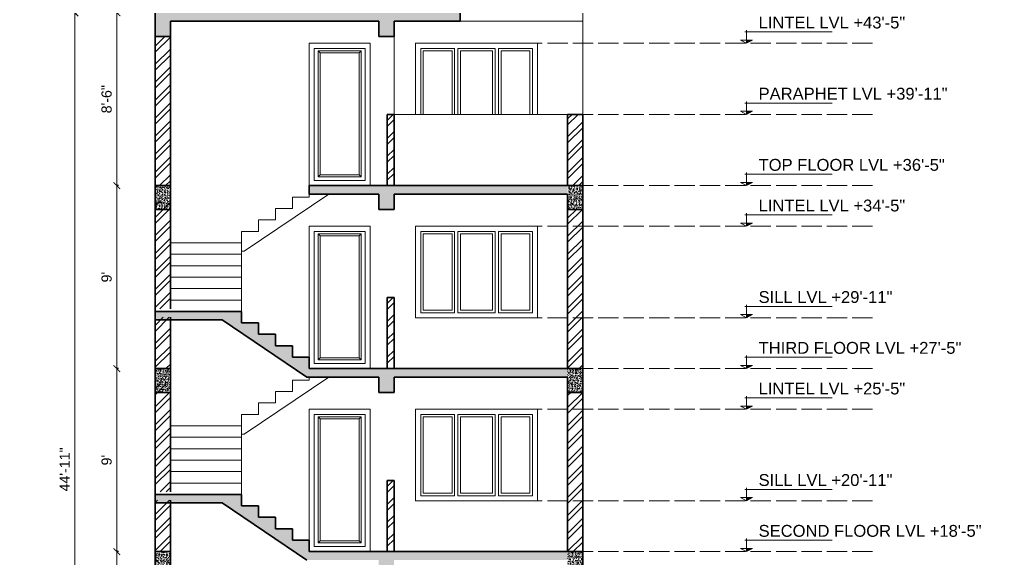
# Model space of a CAD drawing. Header units: inches. Extents: x -12071822 to 12321209, y -1222525 to 1319227.
# Drawn here: x 130683 to 131261, y 36501 to 36819 of the extents above; entities that cross this region are included whole.
import ezdxf

# ---------------------------------------------------------------- set-up
doc = ezdxf.new("R2010")
doc.units = ezdxf.units.IN
doc.header["$MEASUREMENT"] = 0
doc.header["$PDMODE"] = 35
doc.linetypes.add('ACAD_ISO02W100', pattern=[15, 12, -3])
for name, color, linetype, lineweight in [('elevation', 181, 'Continuous', 20), ('Hatch', 9, 'Continuous', 9), ('Hidden', 254, 'ACAD_ISO02W100', 15), ('SITE BOUNDARY', 1, 'Continuous', 30), ('TEXT', 255, 'Continuous', 35), ('Walls', 11, 'Continuous', 35), ('Windows', 151, 'Continuous', 15)]:
    doc.layers.add(name, color=color, linetype=linetype, lineweight=lineweight)
doc.styles.get("Standard").update_dxf_attribs({"font": 'arial.ttf'})
doc.dimstyles.get("Standard").update_dxf_attribs({"dimtxt": 6, "dimasz": 4, "dimexe": 0, "dimexo": 6, "dimgap": 3, "dimtad": 1, "dimdec": 0, "dimzin": 0, "dimdsep": 46, "dimlunit": 4, "dimtxsty": 'Standard', "dimblk": 'ARCHTICK', "dimcen": 0.09, "dimdle": 3, "dimclrd": 256, "dimadec": 0, "dimazin": 0, "dimtfac": 1, "dimtdec": 0, "dimtofl": 0, "dimtmove": 0, "dimatfit": 3, "dimfxl": 1, "dimfxlon": 1, "dimtolj": 1, "dimtzin": 0, "dimlwd": -1, "dimarcsym": 0})
pattern_1 = [(45, (-6995.8255, 231.183), (-5.30330086, 5.30330086), []), (45, (-6992.29, 231.183), (-5.30330086, 5.30330086), [])]
pattern_2 = [(45, (-6995.8255, 236.183), (-5.30330086, 5.30330086), []), (45, (-6992.29, 236.183), (-5.30330086, 5.30330086), [])]
pattern_3 = [(45, (-6995.8255, 241.183), (-5.30330086, 5.30330086), []), (45, (-6992.29, 241.183), (-5.30330086, 5.30330086), [])]
pattern_4 = [(50, (-6995.8255, 241.183), (2.151780548, -0.188256405), [0.225, -2.475]), (355, (-6995.8255, 241.183), (-0.416254, 2.2565764), [0.18, -1.98]), (100.4514445, (-6995.6462, 241.1673), (1.73552654, 2.068319973), [0.191220576, -2.103426336]), (46.1842, (-6995.8255, 241.783), (3.20172399, -0.49655784), [0.3375, -3.7125]), (96.6356355, (-6995.5587, 241.7416), (2.80398584, 2.9223558), [0.286831026, -3.15514128]), (351.184164, (-6995.8255, 241.783), (2.803985835, 2.9223558), [0.27, -2.97]), (21, (-6995.5255, 241.633), (1.790721156, -1.207856672), [0.225, -2.475]), (326, (-6995.5255, 241.633), (0.729945996, 2.175450135), [0.18, -1.98]), (71.4514447, (-6995.3763, 241.5323), (2.52066713, 0.967593458), [0.19122057, -2.103426336]), (37.5, (-6995.8255, 241.18296), (0.036479566, 0.9986815615), [0, -1.956, 0, -2.01, 0, -1.9875]), (7.5, (-6995.8255, 241.183), (0.789208612, 1.183235136), [0, -1.146, 0, -1.911, 0, -0.7575]), (327.5, (-6996.4945, 241.18296), (1.6014673085, -0.067664615), [0, -0.75, 0, -2.34, 0, -3.105]), (317.5, (-6996.7945, 241.183), (1.749558508, 0.300314947), [0, -0.975, 0, -1.554, 0, -2.205])]
pattern_5 = [(50, (-6995.8255, 236.183), (2.151780548, -0.188256405), [0.225, -2.475]), (355, (-6995.8255, 236.183), (-0.416254, 2.2565764), [0.18, -1.98]), (100.4514445, (-6995.6462, 236.1673), (1.73552654, 2.068319973), [0.191220576, -2.103426336]), (46.1842, (-6995.8255, 236.783), (3.20172399, -0.49655784), [0.3375, -3.7125]), (96.6356355, (-6995.5587, 236.7416), (2.80398584, 2.9223558), [0.286831026, -3.15514128]), (351.184164, (-6995.8255, 236.783), (2.803985835, 2.9223558), [0.27, -2.97]), (21, (-6995.5255, 236.633), (1.790721156, -1.207856672), [0.225, -2.475]), (326, (-6995.5255, 236.633), (0.729945996, 2.175450135), [0.18, -1.98]), (71.4514447, (-6995.3763, 236.5323), (2.52066713, 0.967593458), [0.19122057, -2.103426336]), (37.5, (-6995.8255, 236.18296), (0.036479566, 0.9986815615), [0, -1.956, 0, -2.01, 0, -1.9875]), (7.5, (-6995.8255, 236.183), (0.789208612, 1.183235136), [0, -1.146, 0, -1.911, 0, -0.7575]), (327.5, (-6996.4945, 236.18296), (1.6014673085, -0.067664615), [0, -0.75, 0, -2.34, 0, -3.105]), (317.5, (-6996.7945, 236.183), (1.749558508, 0.300314947), [0, -0.975, 0, -1.554, 0, -2.205])]
pattern_6 = [(50, (-6995.8255, 231.183), (2.151780548, -0.188256405), [0.225, -2.475]), (355, (-6995.8255, 231.183), (-0.416254, 2.2565764), [0.18, -1.98]), (100.4514445, (-6995.6462, 231.1673), (1.73552654, 2.068319973), [0.191220576, -2.103426336]), (46.1842, (-6995.8255, 231.783), (3.20172399, -0.49655784), [0.3375, -3.7125]), (96.6356355, (-6995.5587, 231.7416), (2.80398584, 2.9223558), [0.286831026, -3.15514128]), (351.184164, (-6995.8255, 231.783), (2.803985835, 2.9223558), [0.27, -2.97]), (21, (-6995.5255, 231.633), (1.790721156, -1.207856672), [0.225, -2.475]), (326, (-6995.5255, 231.633), (0.729945996, 2.175450135), [0.18, -1.98]), (71.4514447, (-6995.3763, 231.5323), (2.52066713, 0.967593458), [0.19122057, -2.103426336]), (37.5, (-6995.8255, 231.18296), (0.036479566, 0.9986815615), [0, -1.956, 0, -2.01, 0, -1.9875]), (7.5, (-6995.8255, 231.183), (0.789208612, 1.183235136), [0, -1.146, 0, -1.911, 0, -0.7575]), (327.5, (-6996.4945, 231.18296), (1.6014673085, -0.067664615), [0, -0.75, 0, -2.34, 0, -3.105]), (317.5, (-6996.7945, 231.183), (1.749558508, 0.300314947), [0, -0.975, 0, -1.554, 0, -2.205])]
pattern_7 = [(50, (-5770.1396, 246.183), (2.151780548, -0.188256405), [0.225, -2.475]), (355, (-5770.1396, 246.183), (-0.416254, 2.2565764), [0.18, -1.98]), (100.4514445, (-5769.9603, 246.1673), (1.73552654, 2.068319973), [0.191220576, -2.103426336]), (46.1842, (-5770.1396, 246.783), (3.20172399, -0.49655784), [0.3375, -3.7125]), (96.6356355, (-5769.8728, 246.7416), (2.80398584, 2.9223558), [0.286831026, -3.15514128]), (351.184164, (-5770.1396, 246.783), (2.803985835, 2.9223558), [0.27, -2.97]), (21, (-5769.8396, 246.633), (1.790721156, -1.207856672), [0.225, -2.475]), (326, (-5769.8396, 246.633), (0.729945996, 2.175450135), [0.18, -1.98]), (71.4514447, (-5769.6903, 246.5323), (2.52066713, 0.967593458), [0.19122057, -2.103426336]), (37.5, (-5770.1396, 246.18296), (0.036479566, 0.9986815615), [0, -1.956, 0, -2.01, 0, -1.9875]), (7.5, (-5770.1396, 246.183), (0.789208612, 1.183235136), [0, -1.146, 0, -1.911, 0, -0.7575]), (327.5, (-5770.8086, 246.18296), (1.6014673085, -0.067664615), [0, -0.75, 0, -2.34, 0, -3.105]), (317.5, (-5771.1086, 246.183), (1.749558508, 0.300314947), [0, -0.975, 0, -1.554, 0, -2.205])]

# ---------------------------------------------------------------- blocks, each defined once
blk = doc.blocks.new('_ArchTick')
at = {"color": 0, "linetype": 'ByBlock', "const_width": 0.15}
blk.add_lwpolyline([(-0.5, -0.5), (0.5, 0.5)], dxfattribs=at)
blk = doc.blocks.new('*D318')
at = {"layer": 'Defpoints', "color": 0, "transparency": 16777216}
for p in [(130740.74, 36505.14), (130763.35, 36505.14), (130763.35, 36397.14)]:
    blk.add_point(p, dxfattribs=at)
at = {"layer": 'Windows', "transparency": 16777216}
blk.add_line((130740.74, 36394.14), (130740.74, 36508.14), dxfattribs=at)
at = {"layer": 'Windows', "color": 0, "lineweight": -2, "transparency": 16777216}
for p, q in [((130741.74, 36505.14), (130740.74, 36505.14)), ((130741.74, 36397.14), (130740.74, 36397.14))]:
    blk.add_line(p, q, dxfattribs=at)
at = {"layer": 'Windows', "transparency": 16777216, "xscale": 4, "yscale": 4, "zscale": 4}
for p, rotation in [((130740.74, 36505.14), 90), ((130740.74, 36397.14), 270)]:
    blk.add_blockref('_ArchTick', p, dxfattribs=dict(at, rotation=rotation))
at = {"layer": 'Windows', "color": 0, "transparency": 16777216, "insert": (130734.68, 36451.14), "char_height": 6, "attachment_point": 5, "rotation": 90}
blk.add_mtext("\\A1;9'", dxfattribs=at)
blk = doc.blocks.new('*D319')
at = {"layer": 'Defpoints', "color": 0, "transparency": 16777216}
for p in [(130740.74, 36613.14), (130763.35, 36613.14), (130763.35, 36505.14)]:
    blk.add_point(p, dxfattribs=at)
at = {"layer": 'Windows', "transparency": 16777216}
blk.add_line((130740.74, 36502.14), (130740.74, 36616.14), dxfattribs=at)
at = {"layer": 'Windows', "color": 0, "lineweight": -2, "transparency": 16777216}
for p, q in [((130741.74, 36613.14), (130740.74, 36613.14)), ((130741.74, 36505.14), (130740.74, 36505.14))]:
    blk.add_line(p, q, dxfattribs=at)
at = {"layer": 'Windows', "transparency": 16777216, "xscale": 4, "yscale": 4, "zscale": 4}
for p, rotation in [((130740.74, 36613.14), 90), ((130740.74, 36505.14), 270)]:
    blk.add_blockref('_ArchTick', p, dxfattribs=dict(at, rotation=rotation))
at = {"layer": 'Windows', "color": 0, "transparency": 16777216, "insert": (130734.68, 36559.14), "char_height": 6, "attachment_point": 5, "rotation": 90}
blk.add_mtext("\\A1;9'", dxfattribs=at)
blk = doc.blocks.new('*D320')
at = {"layer": 'Defpoints', "color": 0, "transparency": 16777216}
for p in [(130740.74, 36721.14), (130763.35, 36721.14), (130763.35, 36613.14)]:
    blk.add_point(p, dxfattribs=at)
at = {"layer": 'Windows', "transparency": 16777216}
blk.add_line((130740.74, 36610.14), (130740.74, 36724.14), dxfattribs=at)
at = {"layer": 'Windows', "color": 0, "lineweight": -2, "transparency": 16777216}
for p, q in [((130741.74, 36721.14), (130740.74, 36721.14)), ((130741.74, 36613.14), (130740.74, 36613.14))]:
    blk.add_line(p, q, dxfattribs=at)
at = {"layer": 'Windows', "transparency": 16777216, "xscale": 4, "yscale": 4, "zscale": 4}
for p, rotation in [((130740.74, 36721.14), 90), ((130740.74, 36613.14), 270)]:
    blk.add_blockref('_ArchTick', p, dxfattribs=dict(at, rotation=rotation))
at = {"layer": 'Windows', "color": 0, "transparency": 16777216, "insert": (130734.68, 36667.14), "char_height": 6, "attachment_point": 5, "rotation": 90}
blk.add_mtext("\\A1;9'", dxfattribs=at)
blk = doc.blocks.new('*D321')
at = {"layer": 'Defpoints', "color": 0, "transparency": 16777216}
for p in [(130740.74, 36823.14), (130763.35, 36823.14), (130763.35, 36721.14)]:
    blk.add_point(p, dxfattribs=at)
at = {"layer": 'Windows', "transparency": 16777216}
blk.add_line((130740.74, 36718.14), (130740.74, 36826.14), dxfattribs=at)
at = {"layer": 'Windows', "color": 0, "lineweight": -2, "transparency": 16777216}
for p, q in [((130741.74, 36823.14), (130740.74, 36823.14)), ((130741.74, 36721.14), (130740.74, 36721.14))]:
    blk.add_line(p, q, dxfattribs=at)
at = {"layer": 'Windows', "transparency": 16777216, "xscale": 4, "yscale": 4, "zscale": 4}
for p, rotation in [((130740.74, 36823.14), 90), ((130740.74, 36721.14), 270)]:
    blk.add_blockref('_ArchTick', p, dxfattribs=dict(at, rotation=rotation))
at = {"layer": 'Windows', "color": 0, "transparency": 16777216, "insert": (130734.68, 36772.14), "char_height": 6, "attachment_point": 5, "rotation": 90}
blk.add_mtext('\\A1;8\'-6"', dxfattribs=at)
blk = doc.blocks.new('*D315')
at = {"layer": 'Defpoints', "color": 0, "transparency": 16777216}
for p in [(130715.9, 36823.14), (130763.35, 36823.14), (130763.35, 36284.14)]:
    blk.add_point(p, dxfattribs=at)
at = {"layer": 'Windows', "transparency": 16777216}
blk.add_line((130715.9, 36281.14), (130715.9, 36826.14), dxfattribs=at)
at = {"layer": 'Windows', "color": 0, "lineweight": -2, "transparency": 16777216}
for p, q in [((130716.9, 36823.14), (130715.9, 36823.14)), ((130716.9, 36284.14), (130715.9, 36284.14))]:
    blk.add_line(p, q, dxfattribs=at)
at = {"layer": 'Windows', "transparency": 16777216, "xscale": 4, "yscale": 4, "zscale": 4}
for p, rotation in [((130715.9, 36823.14), 90), ((130715.9, 36284.14), 270)]:
    blk.add_blockref('_ArchTick', p, dxfattribs=dict(at, rotation=rotation))
at = {"layer": 'Windows', "color": 0, "transparency": 16777216, "insert": (130709.89, 36553.64), "char_height": 6, "attachment_point": 5, "rotation": 90}
blk.add_mtext('\\A1;44\'-11"', dxfattribs=at)
blk = doc.blocks.new('ARROW')
at = {"layer": 'Hatch'}
h = blk.add_hatch(color=256, dxfattribs=at)
h.dxf.hatch_style = 1
h.paths.add_polyline_path([(12191116, -1270860), (12191485, -1270660), (12191116, -1270660)])
for p, q in [((12191016, -1270160), (12196383, -1270160)), ((12191116, -1270860), (12191116, -1270060)), ((12191485, -1270660), (12190746, -1270660)), ((12190746, -1270660), (12191116, -1270860)), ((12191485, -1270660), (12191116, -1270860))]:
    blk.add_line(p, q, dxfattribs=at)

msp = doc.modelspace()

# ---------------------------------------------------------------- hatches: boundary and pattern name
at = {"layer": 'Hatch'}
h = msp.add_hatch(dxfattribs=at)
h.set_pattern_fill('AR-CONC', color=256, scale=0.3)
h.set_pattern_definition(pattern_6)
h.paths.add_polyline_path([(130895.35, 36818.14), (130895.35, 36809.14), (130904.35, 36809.14), (130904.35, 36818.14), (130943.35, 36818.14), (130943.35, 36823.14), (130763.35, 36823.14), (130763.35, 36809.14), (130772.35, 36809.14), (130772.35, 36818.14)])
h = msp.add_hatch(dxfattribs=at)
h.set_pattern_fill('ANSI32', color=256, scale=20)
h.set_pattern_definition(pattern_1)
h.paths.add_polyline_path([(130763.35, 36721.14), (130772.35, 36721.14), (130772.35, 36809.14), (130763.35, 36809.14)])
h = msp.add_hatch(dxfattribs=at)
h.set_pattern_fill('ANSI32', color=256, scale=20)
h.set_pattern_definition([(45, (-6995.8255, 570.183), (-5.30330086, 5.30330086), []), (45, (-6992.29, 570.183), (-5.30330086, 5.30330086), [])])
h.paths.add_polyline_path([(130900.35, 36763.14), (130904.35, 36763.14), (130904.35, 36721.14), (130900.35, 36721.14)])
h = msp.add_hatch(dxfattribs=at)
h.set_pattern_fill('ANSI32', color=256, scale=20)
h.set_pattern_definition(pattern_1)
h.paths.add_polyline_path([(131006.84, 36721.14), (131015.84, 36721.14), (131015.84, 36763.14), (131006.84, 36763.14)])
h = msp.add_hatch(dxfattribs=at)
h.set_pattern_fill('AR-CONC', color=256, scale=0.3)
h.set_pattern_definition(pattern_6)
h.paths.add_polyline_path([(130763.35, 36707.14), (130772.35, 36707.14), (130772.35, 36721.14), (130763.35, 36721.14)])
h = msp.add_hatch(dxfattribs=at)
h.set_pattern_fill('AR-CONC', color=256, scale=0.3)
h.set_pattern_definition(pattern_7)
h.paths.add_polyline_path([(130895.35, 36716.14), (130895.35, 36707.14), (130904.35, 36707.14), (130904.35, 36716.14), (131006.84, 36716.14), (131006.84, 36721.14), (130854.35, 36721.14), (130854.35, 36716.14)])
h = msp.add_hatch(dxfattribs=at)
h.set_pattern_fill('AR-CONC', color=256, scale=0.3)
h.set_pattern_definition(pattern_6)
h.paths.add_polyline_path([(131015.84, 36721.14), (131006.84, 36721.14), (131006.84, 36707.14), (131015.84, 36707.14)])
h = msp.add_hatch(dxfattribs=at)
h.set_pattern_fill('ANSI32', color=256, scale=20)
h.set_pattern_definition(pattern_2)
h.paths.add_polyline_path([(130763.35, 36712.14), (130772.35, 36712.14), (130772.35, 36648.45), (130763.35, 36648.45)])
h = msp.add_hatch(dxfattribs=at)
h.set_pattern_fill('ANSI32', color=256, scale=20)
h.set_pattern_definition(pattern_2)
h.paths.add_polyline_path([(131006.84, 36613.14), (131015.84, 36613.14), (131015.84, 36707.14), (131006.84, 36707.14)])
h = msp.add_hatch(dxfattribs=at)
h.set_pattern_fill('ANSI32', color=256, scale=20)
h.set_pattern_definition([(45, (-6995.8255, 462.183), (-5.30330086, 5.30330086), []), (45, (-6992.29, 462.183), (-5.30330086, 5.30330086), [])])
h.paths.add_polyline_path([(130900.35, 36655.14), (130904.35, 36655.14), (130904.35, 36613.14), (130900.35, 36613.14)])
h = msp.add_hatch(dxfattribs=at)
h.set_pattern_fill('AR-CONC', color=256, scale=0.3)
h.set_pattern_definition(pattern_7)
h.paths.add_polyline_path([(130852.82, 36608.14), (130802.82, 36641.89), (130763.35, 36641.89), (130763.35, 36643.45), (130763.35, 36646.89), (130814.35, 36646.89), (130814.35, 36640.14), (130824.35, 36640.14), (130824.35, 36633.39), (130834.35, 36633.39), (130834.35, 36626.64), (130844.35, 36626.64), (130844.35, 36619.89), (130854.35, 36619.89), (130854.35, 36613.14), (131006.84, 36613.14), (131006.84, 36608.14), (130904.35, 36608.14), (130904.35, 36599.14), (130895.35, 36599.14), (130895.35, 36608.14)])
h = msp.add_hatch(dxfattribs=at)
h.set_pattern_fill('ANSI32', color=256, scale=20)
h.set_pattern_definition(pattern_2)
h.paths.add_polyline_path([(130763.35, 36643.45), (130772.35, 36643.45), (130772.35, 36613.14), (130763.35, 36613.14)])
h = msp.add_hatch(dxfattribs=at)
h.set_pattern_fill('AR-CONC', color=256, scale=0.3)
h.set_pattern_definition(pattern_5)
h.paths.add_polyline_path([(130763.35, 36599.14), (130772.35, 36599.14), (130772.35, 36613.14), (130763.35, 36613.14)])
h = msp.add_hatch(dxfattribs=at)
h.set_pattern_fill('AR-CONC', color=256, scale=0.3)
h.set_pattern_definition(pattern_5)
h.paths.add_polyline_path([(131015.84, 36613.14), (131006.84, 36613.14), (131006.84, 36599.14), (131015.84, 36599.14)])
h = msp.add_hatch(dxfattribs=at)
h.set_pattern_fill('ANSI32', color=256, scale=20)
h.set_pattern_definition(pattern_3)
h.paths.add_polyline_path([(130763.35, 36604.14), (130772.35, 36604.14), (130772.35, 36540.45), (130763.35, 36540.45)])
h = msp.add_hatch(dxfattribs=at)
h.set_pattern_fill('ANSI32', color=256, scale=20)
h.set_pattern_definition(pattern_3)
h.paths.add_polyline_path([(131006.84, 36505.14), (131015.84, 36505.14), (131015.84, 36599.14), (131006.84, 36599.14)])
h = msp.add_hatch(dxfattribs=at)
h.set_pattern_fill('ANSI32', color=256, scale=20)
h.set_pattern_definition([(45, (-6995.8255, 354.183), (-5.30330086, 5.30330086), []), (45, (-6992.29, 354.183), (-5.30330086, 5.30330086), [])])
h.paths.add_polyline_path([(130900.35, 36547.14), (130904.35, 36547.14), (130904.35, 36505.14), (130900.35, 36505.14)])
h = msp.add_hatch(dxfattribs=at)
h.set_pattern_fill('AR-CONC', color=256, scale=0.3)
h.set_pattern_definition(pattern_7)
h.paths.add_polyline_path([(130852.82, 36500.14), (130802.82, 36533.89), (130763.35, 36533.89), (130763.35, 36535.45), (130763.35, 36538.89), (130814.35, 36538.89), (130814.35, 36532.14), (130824.35, 36532.14), (130824.35, 36525.39), (130834.35, 36525.39), (130834.35, 36518.64), (130844.35, 36518.64), (130844.35, 36511.89), (130854.35, 36511.89), (130854.35, 36505.14), (131006.84, 36505.14), (131006.84, 36500.14), (130904.35, 36500.14), (130904.35, 36491.14), (130895.35, 36491.14), (130895.35, 36500.14)])
h = msp.add_hatch(dxfattribs=at)
h.set_pattern_fill('ANSI32', color=256, scale=20)
h.set_pattern_definition(pattern_3)
h.paths.add_polyline_path([(130763.35, 36535.45), (130772.35, 36535.45), (130772.35, 36505.14), (130763.35, 36505.14)])
h = msp.add_hatch(dxfattribs=at)
h.set_pattern_fill('AR-CONC', color=256, scale=0.3)
h.set_pattern_definition(pattern_4)
h.paths.add_polyline_path([(130763.35, 36491.14), (130772.35, 36491.14), (130772.35, 36505.14), (130763.35, 36505.14)])
h = msp.add_hatch(dxfattribs=at)
h.set_pattern_fill('AR-CONC', color=256, scale=0.3)
h.set_pattern_definition(pattern_4)
h.paths.add_polyline_path([(131006.84, 36491.14), (131015.84, 36491.14), (131015.84, 36505.14), (131006.84, 36505.14)])

# ---------------------------------------------------------------- linework, layer by layer
at = {"layer": 'elevation'}
for p, q in [((131015.84, 36865.14), (131015.84, 36763.14)), ((130943.35, 36818.14), (131015.84, 36818.14))]:
    msp.add_line(p, q, dxfattribs=at)
at = {"layer": 'Hidden'}
for p, q in [((131186.92, 36805.14), (130989.1, 36805.14)), ((131186.92, 36763.14), (131015.84, 36763.14)), ((131186.92, 36721.14), (131015.84, 36721.14)), ((131186.92, 36697.14), (130989.1, 36697.14)), ((131186.92, 36643.14), (130989.1, 36643.14)), ((131186.92, 36613.14), (131015.84, 36613.14)), ((131186.92, 36589.14), (130989.1, 36589.14)), ((131186.92, 36535.14), (130989.1, 36535.14)), ((131186.92, 36505.14), (131015.84, 36505.14))]:
    msp.add_line(p, q, dxfattribs=at)
at = {"layer": 'SITE BOUNDARY'}
msp.add_circle((130143.63, 37296.4), 2461.59, dxfattribs=at)
at = {"layer": 'Walls'}
for p, q in [((130763.35, 36823.14), (130763.35, 36809.14)), ((130943.35, 36823.14), (130943.35, 36818.14)), ((130772.35, 36818.14), (130772.35, 36809.14)), ((130895.35, 36818.14), (130772.35, 36818.14)), ((130895.35, 36818.14), (130895.35, 36809.14)), ((130943.35, 36818.14), (130904.35, 36818.14)), ((130904.35, 36818.14), (130904.35, 36809.14)), ((130763.35, 36809.14), (130763.35, 36721.14)), ((130772.35, 36809.14), (130763.35, 36809.14)), ((130772.35, 36809.14), (130772.35, 36721.14)), ((130904.35, 36809.14), (130895.35, 36809.14)), ((130904.35, 36763.14), (130900.35, 36763.14)), ((130900.35, 36763.14), (130900.35, 36721.14)), ((130904.35, 36721.14), (130904.35, 36763.14)), ((131006.84, 36721.14), (131006.84, 36763.14)), ((131015.84, 36763.14), (131006.84, 36763.14)), ((131015.84, 36721.14), (131015.84, 36763.14)), ((130763.35, 36721.14), (130763.35, 36707.14)), ((130772.35, 36721.14), (130763.35, 36721.14)), ((130772.35, 36721.14), (130772.35, 36707.14)), ((130854.35, 36721.14), (131006.84, 36721.14)), ((130854.35, 36716.14), (130854.35, 36721.14)), ((131015.84, 36721.14), (131006.84, 36721.14)), ((131015.84, 36707.14), (131015.84, 36721.14)), ((130854.35, 36716.14), (130895.35, 36716.14)), ((130895.35, 36716.14), (130895.35, 36707.14)), ((130904.35, 36716.14), (130904.35, 36707.14)), ((130904.35, 36716.14), (131006.84, 36716.14)), ((131006.84, 36707.14), (131006.84, 36716.14)), ((130763.35, 36707.14), (130763.35, 36648.45)), ((130772.35, 36707.14), (130763.35, 36707.14)), ((130772.35, 36707.14), (130772.35, 36648.45)), ((130904.35, 36707.14), (130895.35, 36707.14)), ((131006.84, 36613.14), (131006.84, 36707.14)), ((131015.84, 36707.14), (131006.84, 36707.14)), ((131015.84, 36613.14), (131015.84, 36707.14)), ((130904.35, 36655.14), (130900.35, 36655.14)), ((130900.35, 36655.14), (130900.35, 36613.14)), ((130904.35, 36613.14), (130904.35, 36655.14)), ((130763.35, 36648.45), (130763.35, 36643.45)), ((130814.35, 36646.89), (130763.35, 36646.89)), ((130763.35, 36643.45), (130763.35, 36613.14)), ((130772.35, 36643.45), (130772.35, 36613.14)), ((130814.35, 36640.14), (130814.35, 36646.89)), ((130802.82, 36641.89), (130763.35, 36641.89)), ((130852.82, 36608.14), (130802.82, 36641.89)), ((130824.35, 36640.14), (130814.35, 36640.14)), ((130824.35, 36633.39), (130824.35, 36640.14)), ((130834.35, 36633.39), (130824.35, 36633.39)), ((130834.35, 36626.64), (130834.35, 36633.39)), ((130844.35, 36626.64), (130834.35, 36626.64)), ((130844.35, 36619.89), (130844.35, 36626.64)), ((130854.35, 36619.89), (130844.35, 36619.89)), ((130854.35, 36613.14), (130854.35, 36619.89)), ((130763.35, 36613.14), (130763.35, 36599.14)), ((130772.35, 36613.14), (130763.35, 36613.14)), ((130772.35, 36613.14), (130772.35, 36599.14)), ((130852.82, 36608.14), (130895.35, 36608.14)), ((130854.35, 36613.14), (130904.35, 36613.14)), ((130895.35, 36608.14), (130895.35, 36599.14)), ((130904.35, 36613.14), (131006.84, 36613.14)), ((130904.35, 36608.14), (130904.35, 36599.14)), ((130904.35, 36608.14), (131006.84, 36608.14)), ((131015.84, 36613.14), (131006.84, 36613.14)), ((131006.84, 36599.14), (131006.84, 36608.14)), ((131015.84, 36599.14), (131015.84, 36613.14)), ((130763.35, 36599.14), (130763.35, 36540.45)), ((130772.35, 36599.14), (130763.35, 36599.14)), ((130772.35, 36599.14), (130772.35, 36540.45)), ((130904.35, 36599.14), (130895.35, 36599.14)), ((131006.84, 36505.14), (131006.84, 36599.14)), ((131015.84, 36599.14), (131006.84, 36599.14)), ((131015.84, 36505.14), (131015.84, 36599.14)), ((130904.35, 36547.14), (130900.35, 36547.14)), ((130900.35, 36547.14), (130900.35, 36505.14)), ((130904.35, 36505.14), (130904.35, 36547.14)), ((130763.35, 36540.45), (130763.35, 36535.45)), ((130814.35, 36538.89), (130763.35, 36538.89)), ((130814.35, 36532.14), (130814.35, 36538.89)), ((130763.35, 36535.45), (130763.35, 36505.14)), ((130802.82, 36533.89), (130763.35, 36533.89)), ((130772.35, 36535.45), (130772.35, 36505.14)), ((130852.82, 36500.14), (130802.82, 36533.89)), ((130824.35, 36532.14), (130814.35, 36532.14)), ((130824.35, 36525.39), (130824.35, 36532.14)), ((130834.35, 36525.39), (130824.35, 36525.39)), ((130834.35, 36518.64), (130834.35, 36525.39)), ((130844.35, 36518.64), (130834.35, 36518.64)), ((130844.35, 36511.89), (130844.35, 36518.64)), ((130854.35, 36511.89), (130844.35, 36511.89)), ((130854.35, 36505.14), (130854.35, 36511.89)), ((130763.35, 36505.14), (130763.35, 36491.14)), ((130772.35, 36505.14), (130763.35, 36505.14)), ((130772.35, 36505.14), (130772.35, 36491.14)), ((130854.35, 36505.14), (130904.35, 36505.14)), ((131015.84, 36505.14), (130904.35, 36505.14)), ((131015.84, 36491.14), (131015.84, 36505.14))]:
    msp.add_line(p, q, dxfattribs=at)
at = {"layer": 'Windows'}
for p, q in [((130854.35, 36721.14), (130854.35, 36805.14)), ((130854.35, 36805.14), (130890.35, 36805.14)), ((130890.35, 36805.14), (130890.35, 36721.14)), ((130904.35, 36809.14), (130904.35, 36763.14)), ((130857.29, 36802.14), (130857.29, 36724.14)), ((130857.29, 36802.14), (130887.35, 36802.14)), ((130884.92, 36800.64), (130859.6, 36800.64)), ((130859.6, 36800.64), (130859.6, 36726.32)), ((130860.79, 36799.45), (130859.6, 36800.64)), ((130883.74, 36799.45), (130860.79, 36799.45)), ((130860.79, 36799.45), (130860.79, 36727.51)), ((130883.74, 36799.45), (130884.92, 36800.64)), ((130883.74, 36799.45), (130883.74, 36727.51)), ((130884.92, 36800.64), (130884.92, 36726.32)), ((130887.35, 36802.14), (130887.35, 36724.14)), ((130920.1, 36802.14), (130920.1, 36763.14)), ((130920.1, 36802.14), (130940.1, 36802.14)), ((130940.1, 36763.14), (130940.1, 36802.14)), ((130942.1, 36763.14), (130942.1, 36802.14)), ((130942.1, 36802.14), (130964.1, 36802.14)), ((130964.1, 36763.14), (130964.1, 36802.14)), ((130966.1, 36763.14), (130966.1, 36802.14)), ((130966.1, 36802.14), (130986.1, 36802.14)), ((130986.1, 36763.14), (130986.1, 36802.14)), ((131006.84, 36763.14), (130904.35, 36763.14)), ((130857.29, 36724.14), (130887.35, 36724.14)), ((130860.79, 36727.51), (130859.6, 36726.32)), ((130859.6, 36726.32), (130884.92, 36726.32)), ((130860.79, 36727.51), (130883.74, 36727.51)), ((130883.74, 36727.51), (130884.92, 36726.32)), ((130865.88, 36716.14), (130815.88, 36682.39)), ((130844.35, 36707.64), (130844.35, 36714.39)), ((130844.35, 36714.39), (130854.35, 36714.39)), ((130854.35, 36714.39), (130854.35, 36716.14)), ((130834.35, 36700.89), (130834.35, 36707.64)), ((130834.35, 36707.64), (130844.35, 36707.64)), ((130824.35, 36694.14), (130824.35, 36700.89)), ((130824.35, 36700.89), (130834.35, 36700.89)), ((130854.35, 36613.14), (130854.35, 36697.14)), ((130854.35, 36697.14), (130890.35, 36697.14)), ((130890.35, 36697.14), (130890.35, 36613.14)), ((130814.35, 36687.39), (130814.35, 36694.14)), ((130814.35, 36694.14), (130824.35, 36694.14)), ((130857.29, 36694.14), (130857.29, 36616.14)), ((130857.29, 36694.14), (130887.35, 36694.14)), ((130884.92, 36692.64), (130859.6, 36692.64)), ((130859.6, 36692.64), (130859.6, 36618.32)), ((130860.79, 36691.45), (130859.6, 36692.64)), ((130883.74, 36691.45), (130860.79, 36691.45)), ((130860.79, 36691.45), (130860.79, 36619.51)), ((130883.74, 36691.45), (130884.92, 36692.64)), ((130883.74, 36691.45), (130883.74, 36619.51)), ((130884.92, 36692.64), (130884.92, 36618.32)), ((130887.35, 36694.14), (130887.35, 36616.14)), ((130920.1, 36694.14), (130920.1, 36646.14)), ((130920.1, 36694.14), (130940.1, 36694.14)), ((130940.1, 36646.14), (130940.1, 36694.14)), ((130942.1, 36646.14), (130942.1, 36694.14)), ((130942.1, 36694.14), (130964.1, 36694.14)), ((130964.1, 36646.14), (130964.1, 36694.14)), ((130966.1, 36646.14), (130966.1, 36694.14)), ((130966.1, 36694.14), (130986.1, 36694.14)), ((130986.1, 36646.14), (130986.1, 36694.14)), ((130814.35, 36687.39), (130772.35, 36687.39)), ((130814.35, 36646.89), (130814.35, 36687.39)), ((130814.35, 36680.64), (130772.35, 36680.64)), ((130815.88, 36682.39), (130814.35, 36682.39)), ((130814.35, 36673.89), (130772.35, 36673.89)), ((130814.35, 36667.14), (130772.35, 36667.14)), ((130814.35, 36660.39), (130772.35, 36660.39)), ((130814.35, 36653.64), (130772.35, 36653.64)), ((130920.1, 36646.14), (130940.1, 36646.14)), ((130942.1, 36646.14), (130964.1, 36646.14)), ((130966.1, 36646.14), (130986.1, 36646.14)), ((130860.79, 36619.51), (130859.6, 36618.32)), ((130860.79, 36619.51), (130883.74, 36619.51)), ((130883.74, 36619.51), (130884.92, 36618.32)), ((130857.29, 36616.14), (130887.35, 36616.14)), ((130859.6, 36618.32), (130884.92, 36618.32)), ((130865.88, 36608.14), (130815.88, 36574.39)), ((130854.35, 36606.39), (130854.35, 36608.14)), ((130844.35, 36599.64), (130844.35, 36606.39)), ((130844.35, 36606.39), (130854.35, 36606.39)), ((130834.35, 36592.89), (130834.35, 36599.64)), ((130834.35, 36599.64), (130844.35, 36599.64)), ((130824.35, 36586.14), (130824.35, 36592.89)), ((130824.35, 36592.89), (130834.35, 36592.89)), ((130814.35, 36579.39), (130814.35, 36586.14)), ((130814.35, 36586.14), (130824.35, 36586.14)), ((130854.35, 36505.14), (130854.35, 36589.14)), ((130854.35, 36589.14), (130890.35, 36589.14)), ((130857.29, 36586.14), (130857.29, 36508.14)), ((130857.29, 36586.14), (130887.35, 36586.14)), ((130884.92, 36584.64), (130859.6, 36584.64)), ((130859.6, 36584.64), (130859.6, 36510.32)), ((130860.79, 36583.45), (130859.6, 36584.64)), ((130883.74, 36583.45), (130884.92, 36584.64)), ((130884.92, 36584.64), (130884.92, 36510.32)), ((130887.35, 36586.14), (130887.35, 36508.14)), ((130890.35, 36589.14), (130890.35, 36505.14)), ((130920.1, 36586.14), (130920.1, 36538.14)), ((130920.1, 36586.14), (130940.1, 36586.14)), ((130940.1, 36538.14), (130940.1, 36586.14)), ((130942.1, 36538.14), (130942.1, 36586.14)), ((130942.1, 36586.14), (130964.1, 36586.14)), ((130964.1, 36538.14), (130964.1, 36586.14)), ((130966.1, 36538.14), (130966.1, 36586.14)), ((130966.1, 36586.14), (130986.1, 36586.14)), ((130986.1, 36538.14), (130986.1, 36586.14)), ((130814.35, 36579.39), (130772.35, 36579.39)), ((130814.35, 36538.89), (130814.35, 36579.39)), ((130883.74, 36583.45), (130860.79, 36583.45)), ((130860.79, 36583.45), (130860.79, 36511.51)), ((130883.74, 36583.45), (130883.74, 36511.51)), ((130815.88, 36574.39), (130814.35, 36574.39)), ((130814.35, 36572.64), (130772.35, 36572.64)), ((130814.35, 36565.89), (130772.35, 36565.89)), ((130814.35, 36559.14), (130772.35, 36559.14)), ((130814.35, 36552.39), (130772.35, 36552.39)), ((130814.35, 36545.64), (130772.35, 36545.64)), ((130920.1, 36538.14), (130940.1, 36538.14)), ((130942.1, 36538.14), (130964.1, 36538.14)), ((130966.1, 36538.14), (130986.1, 36538.14)), ((130860.79, 36511.51), (130859.6, 36510.32)), ((130859.6, 36510.32), (130884.92, 36510.32)), ((130860.79, 36511.51), (130883.74, 36511.51)), ((130883.74, 36511.51), (130884.92, 36510.32)), ((130857.29, 36508.14), (130887.35, 36508.14))]:
    msp.add_line(p, q, dxfattribs=at)
for points in [[(130917.1, 36763.14), (130917.1, 36805.14), (130989.1, 36805.14), (130989.1, 36763.14)], [(130921.6, 36763.14), (130921.6, 36800.64), (130938.6, 36800.64), (130938.6, 36763.14)], [(130943.6, 36763.14), (130943.6, 36800.64), (130962.6, 36800.64), (130962.6, 36763.14)], [(130967.6, 36763.14), (130967.6, 36800.64), (130984.6, 36800.64), (130984.6, 36763.14)]]:
    msp.add_lwpolyline(points, dxfattribs=at)
for points in [[(130917.1, 36697.14), (130989.1, 36697.14), (130989.1, 36643.14), (130917.1, 36643.14)], [(130938.6, 36647.64), (130921.6, 36647.64), (130921.6, 36692.64), (130938.6, 36692.64)], [(130962.6, 36647.64), (130943.6, 36647.64), (130943.6, 36692.64), (130962.6, 36692.64)], [(130984.6, 36647.64), (130967.6, 36647.64), (130967.6, 36692.64), (130984.6, 36692.64)], [(130917.1, 36589.14), (130989.1, 36589.14), (130989.1, 36535.14), (130917.1, 36535.14)], [(130938.6, 36539.64), (130921.6, 36539.64), (130921.6, 36584.64), (130938.6, 36584.64)], [(130962.6, 36539.64), (130943.6, 36539.64), (130943.6, 36584.64), (130962.6, 36584.64)], [(130984.6, 36539.64), (130967.6, 36539.64), (130967.6, 36584.64), (130984.6, 36584.64)]]:
    msp.add_lwpolyline(points, close=True, dxfattribs=at)

# ---------------------------------------------------------------- block references
at = {"layer": 'Hatch', "xscale": 0.00961112412406467, "yscale": 0.00961112412406467, "zscale": 0.00961112412406467}
for p in [(13942.07, 49019.53), (13942.07, 48977.53), (13942.07, 48935.53), (13942.07, 48911.53), (13942.07, 48857.53), (13942.07, 48827.53), (13942.07, 48803.53), (13942.07, 48749.53), (13942.07, 48719.53)]:
    msp.add_blockref('ARROW', p, dxfattribs=at)

# ---------------------------------------------------------------- texts
at = {"layer": 'TEXT', "char_height": 7, "attachment_point": 1}
for s, width, heights, insert in [('LINTEL LVL +43\'-5" ', 126.485, [14.56], (131119.62, 36820.9)), ('PARAPHET LVL +39\'-11" ', 126.485, [14.42], (131119.62, 36778.9)), ('TOP FLOOR LVL +36\'-5" ', 126.485, [14.42], (131119.62, 36736.9)), ('LINTEL LVL +34\'-5" ', 126.485, [14.42], (131119.62, 36712.9)), ('SILL LVL +29\'-11" ', 126.485, [14.42], (131119.62, 36658.9)), ('THIRD FLOOR LVL +27\'-5" ', 126.485, [14.42], (131119.62, 36628.9)), ('LINTEL LVL +25\'-5" ', 126.485, [14.42], (131119.62, 36604.9)), ('SILL LVL +20\'-11" ', 126.485, [14.42], (131119.62, 36550.9)), ('SECOND FLOOR LVL +18\'-5" ', 135.2652, [12.78], (131119.62, 36520.9))]:
    msp.add_mtext_dynamic_manual_height_columns(s, width=width, gutter_width=7.21, heights=heights, dxfattribs=dict(at, insert=insert))

# ---------------------------------------------------------------- dimensions: what is measured, and where the dimension line sits
at = {"layer": 'Windows'}
dim = msp.add_linear_dim(base=(130715.9, 36823.14), p1=(130763.35, 36284.14), p2=(130763.35, 36823.14), angle=90, dimstyle='Standard', dxfattribs=at)
dim.commit()
dim.dimension.update_dxf_attribs({"geometry": '*D315', "text_midpoint": (130709.89, 36553.64)})
for base, p1, p2, picture, middle in [((130740.74, 36823.14), (130763.35, 36721.14), (130763.35, 36823.14), '*D321', (130734.68, 36772.14)), ((130740.74, 36721.14), (130763.35, 36613.14), (130763.35, 36721.14), '*D320', (130734.68, 36667.14)), ((130740.74, 36613.14), (130763.35, 36505.14), (130763.35, 36613.14), '*D319', (130734.68, 36559.14)), ((130740.74, 36505.14), (130763.35, 36397.14), (130763.35, 36505.14), '*D318', (130734.68, 36451.14))]:
    dim = msp.add_linear_dim(base=base, p1=p1, p2=p2, angle=90, dimstyle='Standard', override={"dimtmove": 1}, dxfattribs=at)
    dim.commit()
    dim.dimension.update_dxf_attribs({"geometry": picture, "text_midpoint": middle})

doc.saveas('drawing.dxf')
